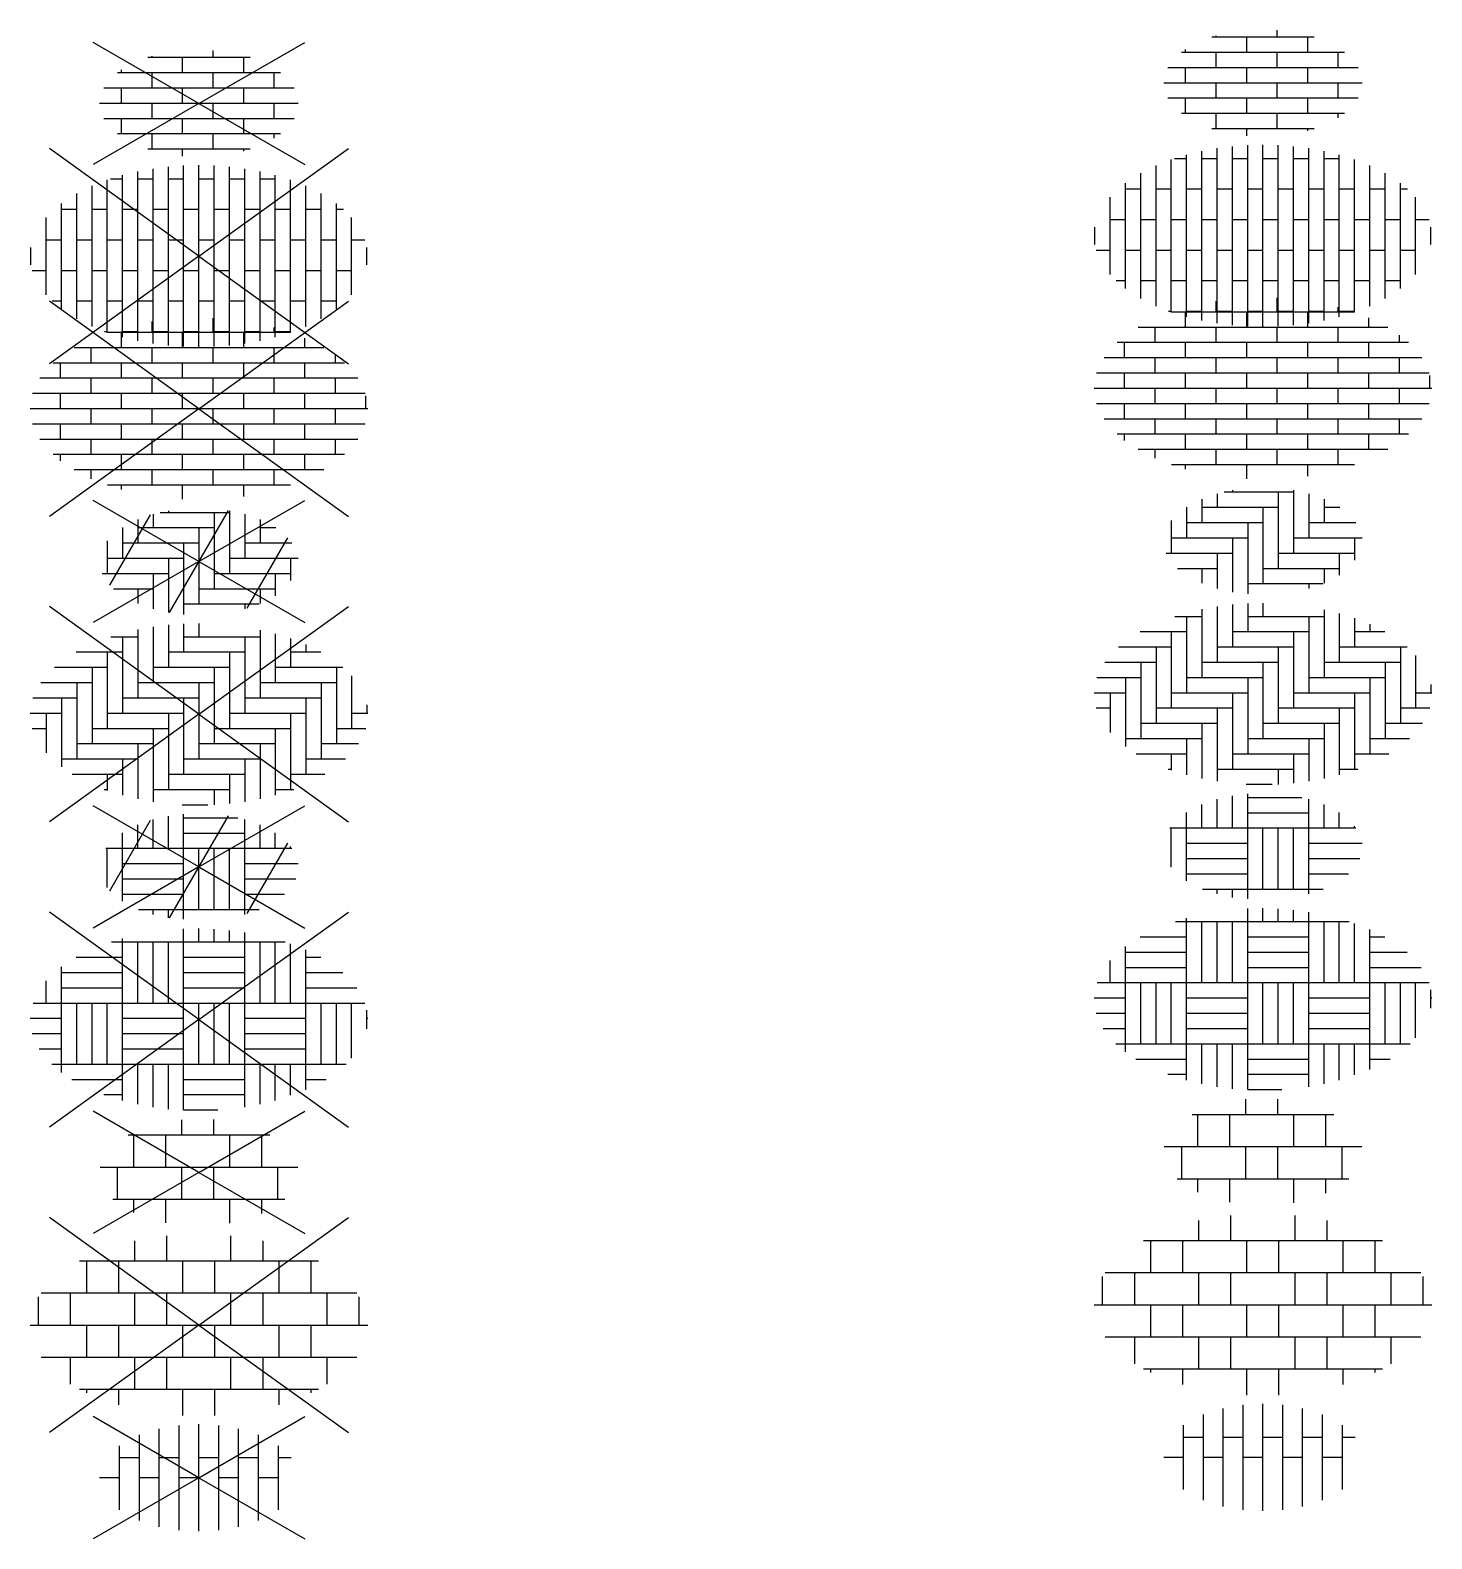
# Model space of a CAD drawing. Header units: metres. Extents: x -1099 to -1052, y 1073 to 2172.
# Drawn here: x -1098.58 to -1052.69, y 1341.57 to 1390.97 of the extents above; entities that cross this region are included whole.
import ezdxf
from ezdxf.enums import TextEntityAlignment as Align

# ---------------------------------------------------------------- set-up
doc = ezdxf.new("R2010")
doc.units = ezdxf.units.M
doc.styles.add('NLCS-ISO', font='NLCS-ISO.ttf')

# ---------------------------------------------------------------- blocks, each defined once
blk = doc.blocks.new('SVH-BSS_LINGEFORMAAT_KLEZOOR_KL_01-SO')
for p, q in [((-1.3, -1.604), (-1.3, 1.604)), ((-0.65, -1.715), (-0.65, 1.715)), ((0, -1.75), (0, 1.75)), ((0.65, -1.715), (0.65, 1.715)), ((1.3, -1.604), (1.3, 1.604)), ((-2.6, -1.05), (-2.6, 1.05)), ((-1.95, -1.4), (-1.95, 1.4)), ((1.95, -1.4), (1.95, 1.4)), ((2.6, -1.05), (2.6, 1.05)), ((-1.95, 0.65), (-2.6, 0.65)), ((-0.65, 0.65), (-1.3, 0.65)), ((0.65, 0.65), (0, 0.65)), ((1.95, 0.65), (1.3, 0.65)), ((3.017, 0.65), (2.6, 0.65)), ((-1.3, 0), (-1.95, 0)), ((0, 0), (-0.65, 0)), ((-2.6, 0), (-3.25, 0)), ((1.3, 0), (0.65, 0)), ((2.6, 0), (1.95, 0))]:
    blk.add_line(p, q)
at = {"style": 'NLCS-ISO'}
blk.add_attdef('FORMAAT', text='', height=1.8, dxfattribs=at).set_placement((-4.25, 0), align=Align.MIDDLE_RIGHT)
blk.add_attdef('KLEUR', text='', height=1.8, dxfattribs=at).set_placement((4.25, 0), align=Align.MIDDLE_LEFT)
at = {"style": 'NLCS-ISO', "flags": 1}
blk.add_attdef('FUNCTIE', text='', height=1.8, dxfattribs=at).set_placement((0, -2.75), align=Align.TOP_CENTER)
blk = doc.blocks.new('SVH-BSS_OPENGESTRAAT-SO')
for p, q in [((-2.1, 2.1), (-2.1, 2.752)), ((-1.05, 2.1), (-1.05, 2.921)), ((1.05, 2.1), (1.05, 2.921)), ((2.1, 2.1), (2.1, 2.752)), ((-3.914, 2.1), (-3.15, 2.1)), ((-3.675, 1.05), (-3.675, 2.1)), ((-3.15, 2.1), (0, 2.1)), ((-2.625, 1.05), (-2.625, 2.1)), ((-0.525, 1.05), (-0.525, 2.1)), ((0, 2.1), (3.15, 2.1)), ((0.525, 1.05), (0.525, 2.1)), ((2.625, 1.05), (2.625, 2.1)), ((3.15, 2.1), (3.914, 2.1)), ((3.675, 1.05), (3.675, 2.1)), ((-5.169, 1.05), (-3.15, 1.05)), ((-4.2, 0), (-4.2, 1.05)), ((-3.15, 1.05), (0, 1.05)), ((-2.1, 0), (-2.1, 1.05)), ((-1.05, 0), (-1.05, 1.05)), ((0, 1.05), (3.15, 1.05)), ((1.05, 0), (1.05, 1.05)), ((2.1, 0), (2.1, 1.05)), ((3.15, 1.05), (5.169, 1.05)), ((4.2, 0), (4.2, 1.05)), ((-5.25, 0), (-5.25, 0.927)), ((5.25, 0), (5.25, 0.927)), ((-5.525, 0), (-3.15, 0)), ((-3.675, -1.05), (-3.675, 0)), ((-3.15, 0), (0, 0)), ((-2.625, -1.05), (-2.625, 0)), ((-0.525, -1.05), (-0.525, 0)), ((0, 0), (3.15, 0)), ((0.525, -1.05), (0.525, 0)), ((2.625, -1.05), (2.625, 0)), ((3.15, 0), (5.525, 0)), ((3.675, -1.05), (3.675, 0)), ((-5.169, -1.05), (-3.15, -1.05)), ((-4.2, -1.933), (-4.2, -1.05)), ((-3.15, -1.05), (0, -1.05)), ((-2.1, -2.1), (-2.1, -1.05)), ((-1.05, -2.1), (-1.05, -1.05)), ((0, -1.05), (3.15, -1.05)), ((1.05, -2.1), (1.05, -1.05)), ((2.1, -2.1), (2.1, -1.05)), ((3.15, -1.05), (5.169, -1.05)), ((4.2, -1.933), (4.2, -1.05)), ((-3.914, -2.1), (-3.15, -2.1)), ((-3.675, -2.221), (-3.675, -2.1)), ((-3.15, -2.1), (0, -2.1)), ((-2.625, -2.618), (-2.625, -2.1)), ((-0.525, -2.962), (-0.525, -2.1)), ((0, -2.1), (3.15, -2.1)), ((0.525, -2.962), (0.525, -2.1)), ((2.625, -2.618), (2.625, -2.1)), ((3.15, -2.1), (3.914, -2.1)), ((3.675, -2.221), (3.675, -2.1))]:
    blk.add_line(p, q)
at = {"style": 'NLCS-ISO'}
blk.add_attdef('FORMAAT', text='', height=1.8, dxfattribs=at).set_placement((-6.525, 0), align=Align.MIDDLE_RIGHT)
blk.add_attdef('KLEUR', text='', height=1.8, dxfattribs=at).set_placement((6.525, 0), align=Align.MIDDLE_LEFT)
at = {"style": 'NLCS-ISO', "flags": 1}
blk.add_attdef('FUNCTIE', text='', height=1.8, dxfattribs=at).set_placement((0, -3.975), align=Align.TOP_CENTER)
blk = doc.blocks.new('SVH-BSS_OPENGESTRAAT_KL-SO')
for p, q in [((-0.561, 1.224), (-0.561, 1.724)), ((0.489, 1.224), (0.489, 1.73)), ((-2.322, 1.224), (-0.036, 1.224)), ((-2.136, 0.174), (-2.136, 1.224)), ((-1.086, 0.174), (-1.086, 1.224)), ((-0.036, 1.224), (2.322, 1.224)), ((1.014, 0.174), (1.014, 1.224)), ((2.064, 0.174), (2.064, 1.224)), ((-3.234, 0.174), (-3.186, 0.174)), ((-3.186, 0.174), (-0.036, 0.174)), ((-2.661, -0.876), (-2.661, 0.174)), ((-0.561, -0.876), (-0.561, 0.174)), ((-0.036, 0.174), (3.114, 0.174)), ((0.489, -0.876), (0.489, 0.174)), ((2.589, -0.876), (2.589, 0.174)), ((3.114, 0.174), (3.234, 0.174)), ((-2.814, -0.876), (-0.036, -0.876)), ((-2.136, -1.319), (-2.136, -0.876)), ((-1.086, -1.649), (-1.086, -0.876)), ((-0.036, -0.876), (2.814, -0.876)), ((1.014, -1.663), (1.014, -0.876)), ((2.064, -1.352), (2.064, -0.876))]:
    blk.add_line(p, q)
at = {"style": 'NLCS-ISO'}
blk.add_attdef('FORMAAT', text='', height=1.8, dxfattribs=at).set_placement((-4.25, 0), align=Align.MIDDLE_RIGHT)
blk.add_attdef('KLEUR', text='', height=1.8, dxfattribs=at).set_placement((4.25, 0), align=Align.MIDDLE_LEFT)
at = {"style": 'NLCS-ISO', "flags": 1}
blk.add_attdef('FUNCTIE', text='', height=1.8, dxfattribs=at).set_placement((0, -2.75), align=Align.TOP_CENTER)
blk = doc.blocks.new('SVH-BSS_WAALFORMAAT_BLOK-SO')
for p, q in [((-0.5, -2.958), (-0.5, 2.975)), ((0, 2.544), (0, 2.98)), ((-2.865, 2.544), (2.826, 2.544)), ((-2.5, -2.653), (-2.5, 2.653)), ((-2, 0.544), (-2, 2.544)), ((-1.5, 0.544), (-1.5, 2.544)), ((-1, 0.544), (-1, 2.544)), ((0.5, 2.544), (0.5, 2.963)), ((1, 2.544), (1, 2.921)), ((1.5, -2.863), (1.5, 2.855)), ((2, 0.544), (2, 2.544)), ((2.5, 0.544), (2.5, 2.544)), ((3, 0.544), (3, 2.485)), ((-4.015, 2.044), (-2.5, 2.044)), ((-0.5, 2.044), (1.5, 2.044)), ((3.5, -2.302), (3.5, 2.289)), ((3.5, 2.044), (3.995, 2.044)), ((-4.5, -1.726), (-4.5, 1.726)), ((-4.5, 1.544), (-2.5, 1.544)), ((-0.5, 1.544), (1.5, 1.544)), ((3.5, 1.544), (4.717, 1.544)), ((-5, 0.544), (-5, 1.266)), ((-4.5, 1.044), (-2.5, 1.044)), ((-0.5, 1.044), (1.5, 1.044)), ((3.5, 1.044), (5.175, 1.044)), ((-5.432, 0.544), (5.437, 0.544)), ((-4, -1.456), (-4, 0.544)), ((-3.5, -1.456), (-3.5, 0.544)), ((-3, -1.456), (-3, 0.544)), ((0, -1.456), (0, 0.544)), ((0.5, -1.456), (0.5, 0.544)), ((1, -1.456), (1, 0.544)), ((4, -1.456), (4, 0.544)), ((4.5, -1.456), (4.5, 0.544)), ((5, -1.266), (5, 0.544)), ((-5.524, 0.044), (-4.5, 0.044)), ((-2.5, 0.044), (-0.5, 0.044)), ((1.5, 0.044), (3.5, 0.044)), ((5.5, -0.296), (5.5, 0.313)), ((5.5, 0.044), (5.529, 0.044)), ((-5.46, -0.456), (-4.5, -0.456)), ((-2.5, -0.456), (-0.5, -0.456)), ((1.5, -0.456), (3.5, -0.456)), ((-5.232, -0.956), (-4.5, -0.956)), ((-2.5, -0.956), (-0.5, -0.956)), ((1.5, -0.956), (3.5, -0.956)), ((-4.818, -1.456), (4.818, -1.456)), ((-2, -2.773), (-2, -1.456)), ((-1.5, -2.863), (-1.5, -1.456)), ((-1, -2.929), (-1, -1.456)), ((2, -2.773), (2, -1.456)), ((2.5, -2.653), (2.5, -1.456)), ((3, -2.469), (3, -1.456)), ((-4.163, -1.956), (-2.5, -1.956)), ((-0.5, -1.956), (1.5, -1.956)), ((3.5, -1.956), (4.163, -1.956)), ((-3.118, -2.456), (-2.5, -2.456)), ((-0.5, -2.456), (1.5, -2.456)), ((-0.5, -2.956), (0.621, -2.956))]:
    blk.add_line(p, q)
at = {"style": 'NLCS-ISO'}
blk.add_attdef('FORMAAT', text='', height=1.8, dxfattribs=at).set_placement((-6.525, 0), align=Align.MIDDLE_RIGHT)
blk.add_attdef('KLEUR', text='', height=1.8, dxfattribs=at).set_placement((6.525, 0), align=Align.MIDDLE_LEFT)
at = {"style": 'NLCS-ISO', "flags": 1}
blk.add_attdef('FUNCTIE', text='', height=1.8, dxfattribs=at).set_placement((0, -3.975), align=Align.TOP_CENTER)
blk = doc.blocks.new('SVH-BSS_WAALFORMAAT_BLOK_KL-SO')
for p, q in [((-1.5, 0.61), (-1.5, 1.552)), ((-1, 0.61), (-1, 1.665)), ((-0.5, -1.715), (-0.5, 1.729)), ((-0.5, 1.61), (1.274, 1.61)), ((1.5, -1.552), (1.5, 1.552)), ((-2.513, 1.11), (-2.5, 1.11)), ((-2.5, -1.118), (-2.5, 1.118)), ((-2, 0.61), (-2, 1.379)), ((-0.5, 1.11), (1.5, 1.11)), ((2, 0.61), (2, 1.379)), ((2.5, 0.61), (2.5, 1.118)), ((-3.046, 0.61), (3.046, 0.61)), ((-3, -0.673), (-3, 0.61)), ((0, -1.39), (0, 0.61)), ((0.5, -1.39), (0.5, 0.61)), ((1, -1.39), (1, 0.61)), ((3, 0.61), (3, 0.673)), ((-2.5, 0.11), (-0.5, 0.11)), ((1.5, 0.11), (3.244, 0.11)), ((-2.5, -0.39), (-0.5, -0.39)), ((1.5, -0.39), (3.168, -0.39)), ((-2.5, -0.89), (-0.5, -0.89)), ((1.5, -0.89), (2.798, -0.89)), ((-1.974, -1.39), (1.974, -1.39)), ((-1.5, -1.552), (-1.5, -1.39)), ((-1, -1.665), (-1, -1.39))]:
    blk.add_line(p, q)
at = {"style": 'NLCS-ISO'}
blk.add_attdef('FORMAAT', text='', height=1.8, dxfattribs=at).set_placement((-4.25, 0), align=Align.MIDDLE_RIGHT)
blk.add_attdef('KLEUR', text='', height=1.8, dxfattribs=at).set_placement((4.25, 0), align=Align.MIDDLE_LEFT)
at = {"style": 'NLCS-ISO', "flags": 1}
blk.add_attdef('FUNCTIE', text='', height=1.8, dxfattribs=at).set_placement((0, -2.75), align=Align.TOP_CENTER)
blk = doc.blocks.new('SVH-BSS_WAALFORMAAT_ELLEBOOG-SO')
for p, q in [((0, 2.975), (0, 2.538)), ((-2.881, 2.538), (-2, 2.538)), ((-2.5, 2.538), (-2.5, 0.038)), ((-2, 2.773), (-2, 0.538)), ((-1.5, 2.863), (-1.5, 1.038)), ((-1, 2.926), (-1, 1.538)), ((-0.5, 2.963), (-0.5, 2.038)), ((-0.5, 2.538), (2, 2.538)), ((1.5, 2.538), (1.5, 0.038)), ((2, 2.757), (2, 0.538)), ((2.5, 2.636), (2.5, 1.038)), ((3, 2.48), (3, 1.538)), ((-4.024, 2.038), (-2.5, 2.038)), ((-3, 2.038), (-3, -0.462)), ((-1, 2.038), (1.5, 2.038)), ((1, 2.038), (1, -0.462)), ((3, 2.038), (3.995, 2.038)), ((3.5, 2.284), (3.5, 2.038)), ((-4.729, 1.538), (-3, 1.538)), ((-3.5, 1.538), (-3.5, -0.962)), ((-1.5, 1.538), (1, 1.538)), ((0.5, 1.538), (0.5, -0.962)), ((2.5, 1.538), (4.717, 1.538)), ((4.5, 1.538), (4.5, -0.962)), ((-5.177, 1.038), (-3.5, 1.038)), ((-4, 1.038), (-4, -1.462)), ((-2, 1.038), (0.5, 1.038)), ((0, 1.038), (0, -1.462)), ((2, 1.038), (4.5, 1.038)), ((4, 1.038), (4, -1.462)), ((5, 1.259), (5, -0.462)), ((-5.434, 0.538), (-4, 0.538)), ((-4.5, 0.538), (-4.5, -1.726)), ((-2.5, 0.538), (0, 0.538)), ((-0.5, 0.538), (-0.5, -1.962)), ((1.5, 0.538), (4, 0.538)), ((3.5, 0.538), (3.5, -1.962)), ((-5.525, 0.038), (-4.5, 0.038)), ((-5, 0.038), (-5, -1.266)), ((-3, 0.038), (-0.5, 0.038)), ((-1, 0.038), (-1, -2.462)), ((1, 0.038), (3.5, 0.038)), ((3, 0.038), (3, -2.462)), ((5, 0.038), (5.529, 0.038)), ((5.5, 0.307), (5.5, 0.038)), ((-5.458, -0.462), (-5, -0.462)), ((-3.5, -0.462), (-1, -0.462)), ((-1.5, -0.462), (-1.5, -2.863)), ((0.5, -0.462), (3, -0.462)), ((2.5, -0.462), (2.5, -2.653)), ((4.5, -0.462), (5.46, -0.462)), ((-4, -0.962), (-1.5, -0.962)), ((-2, -0.962), (-2, -2.773)), ((0, -0.962), (2.5, -0.962)), ((2, -0.962), (2, -2.773)), ((4, -0.962), (5.224, -0.962)), ((-4.5, -1.462), (-2, -1.462)), ((-2.5, -1.462), (-2.5, -2.653)), ((-0.5, -1.462), (2, -1.462)), ((1.5, -1.462), (1.5, -2.863)), ((3.5, -1.462), (4.796, -1.462)), ((-4.154, -1.962), (-2.5, -1.962)), ((-3, -1.962), (-3, -2.498)), ((-1, -1.962), (1.5, -1.962)), ((1, -1.962), (1, -2.926)), ((3, -1.962), (4.118, -1.962)), ((-3.103, -2.462), (-3, -2.462)), ((-1.5, -2.462), (1, -2.462)), ((0.5, -2.462), (0.5, -2.963)), ((2.5, -2.462), (3.103, -2.462)), ((-0.554, -2.962), (0.297, -2.962)), ((0, -2.962), (0, -2.969))]:
    blk.add_line(p, q)
at = {"style": 'NLCS-ISO'}
blk.add_attdef('FORMAAT', text='', height=1.8, dxfattribs=at).set_placement((-6.525, 0), align=Align.MIDDLE_RIGHT)
blk.add_attdef('KLEUR', text='', height=1.8, dxfattribs=at).set_placement((6.525, 0), align=Align.MIDDLE_LEFT)
at = {"style": 'NLCS-ISO', "flags": 1}
blk.add_attdef('FUNCTIE', text='', height=1.8, dxfattribs=at).set_placement((0, -3.975), align=Align.TOP_CENTER)
blk = doc.blocks.new('SVH-BSS_WAALFORMAAT_ELLEBOOG_KL-SO')
for p, q in [((-1.5, 1.552), (-1.5, 1.11)), ((-1.274, 1.61), (1, 1.61)), ((-1, 1.665), (-1, 1.61)), ((0.5, 1.61), (0.5, -0.89)), ((1, 1.665), (1, -0.39)), ((1.5, 1.552), (1.5, 0.11)), ((-2.5, 1.118), (-2.5, 0.11)), ((-2, 1.379), (-2, 0.61)), ((-2, 1.11), (0.5, 1.11)), ((0, 1.11), (0, -1.39)), ((2, 1.379), (2, 0.61)), ((2, 1.11), (2.513, 1.11)), ((2.5, 1.118), (2.5, 1.11)), ((-3, 0.673), (-3, -0.39)), ((-2.5, 0.61), (0, 0.61)), ((-0.5, 0.61), (-0.5, -1.729)), ((1.5, 0.61), (3.046, 0.61)), ((-3, 0.11), (-0.5, 0.11)), ((-1, 0.11), (-1, -1.665)), ((1, 0.11), (3.244, 0.11)), ((3, 0.11), (3, -0.625)), ((-3.168, -0.39), (-1, -0.39)), ((-1.5, -0.39), (-1.5, -1.552)), ((0.5, -0.39), (3, -0.39)), ((2.5, -0.39), (2.5, -1.118)), ((-2.798, -0.89), (-1.5, -0.89)), ((-2, -0.89), (-2, -1.379)), ((0, -0.89), (2.5, -0.89)), ((2, -0.89), (2, -1.379)), ((-0.5, -1.39), (1.974, -1.39)), ((1.5, -1.39), (1.5, -1.552))]:
    blk.add_line(p, q)
at = {"style": 'NLCS-ISO'}
blk.add_attdef('FORMAAT', text='', height=1.8, dxfattribs=at).set_placement((-4.25, 0), align=Align.MIDDLE_RIGHT)
blk.add_attdef('KLEUR', text='', height=1.8, dxfattribs=at).set_placement((4.25, 0), align=Align.MIDDLE_LEFT)
at = {"style": 'NLCS-ISO', "flags": 1}
blk.add_attdef('FUNCTIE', text='', height=1.8, dxfattribs=at).set_placement((-0.03, -2.75), align=Align.TOP_CENTER)
blk = doc.blocks.new('SVH-BSS_WAALFORMAAT_HALFST-SO')
for p, q in [((0.467, 2.5), (0.467, 2.964)), ((2.995, 2.5), (-2.995, 2.5)), ((-2.533, 2), (-2.533, 2.5)), ((-1.533, 2.5), (-1.533, 2.858)), ((-0.533, 2), (-0.533, 2.5)), ((1.467, 2), (1.467, 2.5)), ((2.467, 2.5), (2.467, 2.662)), ((4.09, 2), (-4.09, 2)), ((-3.533, 1.5), (-3.533, 2)), ((-1.533, 1.5), (-1.533, 2)), ((0.467, 1.5), (0.467, 2)), ((2.467, 1.5), (2.467, 2)), ((3.467, 2), (3.467, 2.316)), ((4.771, 1.5), (-4.771, 1.5)), ((-4.533, 1), (-4.533, 1.5)), ((-2.533, 1), (-2.533, 1.5)), ((-0.533, 1), (-0.533, 1.5)), ((1.467, 1), (1.467, 1.5)), ((3.467, 1), (3.467, 1.5)), ((4.467, 1.5), (4.467, 1.75)), ((5.204, 1), (-5.204, 1)), ((-3.533, 0.5), (-3.533, 1)), ((-1.533, 0.5), (-1.533, 1)), ((0.467, 0.5), (0.467, 1)), ((2.467, 0.5), (2.467, 1)), ((4.467, 0.5), (4.467, 1)), ((5.446, 0.5), (-5.446, 0.5)), ((-4.533, 0), (-4.533, 0.5)), ((-2.533, 0), (-2.533, 0.5)), ((-0.533, 0), (-0.533, 0.5)), ((1.467, 0), (1.467, 0.5)), ((3.467, 0), (3.467, 0.5)), ((5.467, 0), (5.467, 0.429)), ((5.525, 0), (-5.525, 0)), ((-3.533, -0.5), (-3.533, 0)), ((-1.533, -0.5), (-1.533, 0)), ((0.467, -0.5), (0.467, 0)), ((2.467, -0.5), (2.467, 0)), ((4.467, -0.5), (4.467, 0)), ((5.446, -0.5), (-5.446, -0.5)), ((-4.533, -1), (-4.533, -0.5)), ((-2.533, -1), (-2.533, -0.5)), ((-0.533, -1), (-0.533, -0.5)), ((1.467, -1), (1.467, -0.5)), ((3.467, -1), (3.467, -0.5)), ((5.204, -1), (-5.204, -1)), ((-3.533, -1.5), (-3.533, -1)), ((-1.533, -1.5), (-1.533, -1)), ((0.467, -1.5), (0.467, -1)), ((2.467, -1.5), (2.467, -1)), ((4.467, -1.5), (4.467, -1)), ((4.771, -1.5), (-4.771, -1.5)), ((-4.533, -1.701), (-4.533, -1.5)), ((-2.533, -2), (-2.533, -1.5)), ((-0.533, -2), (-0.533, -1.5)), ((1.467, -2), (1.467, -1.5)), ((3.467, -2), (3.467, -1.5)), ((4.09, -2), (-4.09, -2)), ((-3.533, -2.287), (-3.533, -2)), ((-1.533, -2.5), (-1.533, -2)), ((0.467, -2.5), (0.467, -2)), ((2.467, -2.5), (2.467, -2)), ((2.995, -2.5), (-2.995, -2.5)), ((-2.533, -2.644), (-2.533, -2.5)), ((-0.533, -2.961), (-0.533, -2.5)), ((1.467, -2.868), (1.467, -2.5))]:
    blk.add_line(p, q)
at = {"style": 'NLCS-ISO'}
blk.add_attdef('FORMAAT', text='', height=1.8, dxfattribs=at).set_placement((-6.525, 0), align=Align.MIDDLE_RIGHT)
blk.add_attdef('KLEUR', text='', height=1.8, dxfattribs=at).set_placement((6.525, 0), align=Align.MIDDLE_LEFT)
at = {"style": 'NLCS-ISO', "flags": 1}
blk.add_attdef('FUNCTIE', text='', height=1.8, dxfattribs=at).set_placement((0, -3.975), align=Align.TOP_CENTER)
blk = doc.blocks.new('SVH-BSS_WAALFORMAAT_HALFST_01-SO')
for p, q in [((0, -2.975), (0, 2.975)), ((-3, -2.498), (-3, 2.498)), ((-2.899, 2.533), (-2.5, 2.533)), ((-2.5, -2.653), (-2.5, 2.653)), ((-2, -2.773), (-2, 2.773)), ((-2, 2.533), (-1.5, 2.533)), ((-1.5, -2.863), (-1.5, 2.863)), ((-1, -2.926), (-1, 2.926)), ((-1, 2.533), (-0.5, 2.533)), ((-0.5, -2.963), (-0.5, 2.964)), ((0, 2.533), (0.5, 2.533)), ((0.5, -2.963), (0.5, 2.963)), ((1, -2.926), (1, 2.926)), ((1, 2.533), (1.5, 2.533)), ((1.5, -2.863), (1.5, 2.863)), ((2, -2.773), (2, 2.773)), ((2, 2.533), (2.5, 2.533)), ((2.5, -2.653), (2.5, 2.653)), ((3, -2.498), (3, 2.498)), ((-4, -2.052), (-4, 2.052)), ((-3.5, -2.302), (-3.5, 2.302)), ((3.5, -2.302), (3.5, 2.302)), ((4, -2.052), (4, 2.052)), ((-4.5, -1.726), (-4.5, 1.726)), ((-4.5, 1.533), (-4, 1.533)), ((-3.5, 1.533), (-3, 1.533)), ((-2.5, 1.533), (-2, 1.533)), ((-1.5, 1.533), (-1, 1.533)), ((-0.5, 1.533), (0, 1.533)), ((0.5, 1.533), (1, 1.533)), ((1.5, 1.533), (2, 1.533)), ((2.5, 1.533), (3, 1.533)), ((3.5, 1.533), (4, 1.533)), ((4.5, -1.726), (4.5, 1.726)), ((4.5, 1.533), (4.735, 1.533)), ((-5, -1.266), (-5, 1.266)), ((5, -1.266), (5, 1.266)), ((-5, 0.533), (-4.5, 0.533)), ((-4, 0.533), (-3.5, 0.533)), ((-3, 0.533), (-2.5, 0.533)), ((-2, 0.533), (-1.5, 0.533)), ((-1, 0.533), (-0.5, 0.533)), ((0, 0.533), (0.5, 0.533)), ((1, 0.533), (1.5, 0.533)), ((2, 0.533), (2.5, 0.533)), ((3, 0.533), (3.5, 0.533)), ((4, 0.533), (4.5, 0.533)), ((5, 0.533), (5.437, 0.533)), ((-5.5, -0.283), (-5.5, 0.283)), ((5.5, -0.283), (5.5, 0.283)), ((-5.456, -0.467), (-5, -0.467)), ((-4.5, -0.467), (-4, -0.467)), ((-3.5, -0.467), (-3, -0.467)), ((-2.5, -0.467), (-2, -0.467)), ((-1.5, -0.467), (-1, -0.467)), ((-0.5, -0.467), (0, -0.467)), ((0.5, -0.467), (1, -0.467)), ((1.5, -0.467), (2, -0.467)), ((2.5, -0.467), (3, -0.467)), ((3.5, -0.467), (4, -0.467)), ((4.5, -0.467), (5, -0.467)), ((-4.806, -1.467), (-4.5, -1.467)), ((-4, -1.467), (-3.5, -1.467)), ((-3, -1.467), (-2.5, -1.467)), ((-2, -1.467), (-1.5, -1.467)), ((-1, -1.467), (-0.5, -1.467)), ((0, -1.467), (0.5, -1.467)), ((1, -1.467), (1.5, -1.467)), ((2, -1.467), (2.5, -1.467)), ((3, -1.467), (3.5, -1.467)), ((4, -1.467), (4.5, -1.467)), ((-3.087, -2.467), (-3, -2.467)), ((-2.5, -2.467), (-2, -2.467)), ((-1.5, -2.467), (-1, -2.467)), ((-0.5, -2.467), (0, -2.467)), ((0.5, -2.467), (1, -2.467)), ((1.5, -2.467), (2, -2.467)), ((2.5, -2.467), (3, -2.467))]:
    blk.add_line(p, q)
at = {"style": 'NLCS-ISO'}
blk.add_attdef('FORMAAT', text='', height=1.8, dxfattribs=at).set_placement((-6.525, 0), align=Align.MIDDLE_RIGHT)
blk.add_attdef('KLEUR', text='', height=1.8, dxfattribs=at).set_placement((6.525, 0), align=Align.MIDDLE_LEFT)
at = {"style": 'NLCS-ISO', "flags": 1}
blk.add_attdef('FUNCTIE', text='', height=1.8, dxfattribs=at).set_placement((0, -3.975), align=Align.TOP_CENTER)
blk = doc.blocks.new('SVH-BSS_WAALFORMAAT_HALFST_KL-SO')
for p, q in [((1.674, 1.5), (-1.674, 1.5)), ((-1.533, 1.5), (-1.533, 1.543)), ((-0.533, 1), (-0.533, 1.5)), ((0.467, 1.5), (0.467, 1.732)), ((1.467, 1), (1.467, 1.5)), ((2.667, 1), (-2.667, 1)), ((-2.533, 1), (-2.533, 1.097)), ((-1.533, 0.5), (-1.533, 1)), ((0.467, 0.5), (0.467, 1)), ((2.467, 0.5), (2.467, 1)), ((3.115, 0.5), (-3.115, 0.5)), ((-2.533, 0), (-2.533, 0.5)), ((-0.533, 0), (-0.533, 0.5)), ((1.467, 0), (1.467, 0.5)), ((3.25, 0), (-3.25, 0)), ((-1.533, -0.5), (-1.533, 0)), ((0.467, -0.5), (0.467, 0)), ((2.467, -0.5), (2.467, 0)), ((3.115, -0.5), (-3.115, -0.5)), ((-2.533, -1), (-2.533, -0.5)), ((-0.533, -1), (-0.533, -0.5)), ((1.467, -1), (1.467, -0.5)), ((2.667, -1), (-2.667, -1)), ((-1.533, -1.5), (-1.533, -1)), ((0.467, -1.5), (0.467, -1)), ((2.467, -1.139), (2.467, -1)), ((1.674, -1.5), (-1.674, -1.5)), ((-0.533, -1.726), (-0.533, -1.5)), ((1.467, -1.561), (1.467, -1.5))]:
    blk.add_line(p, q)
at = {"style": 'NLCS-ISO'}
blk.add_attdef('FORMAAT', text='', height=1.8, dxfattribs=at).set_placement((-4.25, 0), align=Align.MIDDLE_RIGHT)
blk.add_attdef('KLEUR', text='', height=1.8, dxfattribs=at).set_placement((4.25, 0), align=Align.MIDDLE_LEFT)
at = {"style": 'NLCS-ISO', "flags": 1}
blk.add_attdef('FUNCTIE', text='', height=1.8, dxfattribs=at).set_placement((-0.054, -2.749), align=Align.TOP_CENTER)
blk = doc.blocks.new('V-SVH-BSS_LINGEFORMAAT_KLEZOOR_KL_01-SO')
for p, q in [((0, 0), (-3.464, 2)), ((0, 0), (3.464, 2)), ((-1.3, -1.604), (-1.3, 1.604)), ((-0.65, -1.715), (-0.65, 1.715)), ((0, -1.75), (0, 1.75)), ((0.65, -1.715), (0.65, 1.715)), ((1.3, -1.604), (1.3, 1.604)), ((-2.6, -1.05), (-2.6, 1.05)), ((-1.95, -1.4), (-1.95, 1.4)), ((1.95, -1.4), (1.95, 1.4)), ((2.6, -1.05), (2.6, 1.05)), ((-1.95, 0.65), (-2.6, 0.65)), ((-0.65, 0.65), (-1.3, 0.65)), ((0.65, 0.65), (0, 0.65)), ((1.95, 0.65), (1.3, 0.65)), ((3.017, 0.65), (2.6, 0.65)), ((0, 0), (-3.464, -2)), ((-1.3, 0), (-1.95, 0)), ((0, 0), (-0.65, 0)), ((0, 0), (3.464, -2)), ((-2.6, 0), (-3.25, 0)), ((1.3, 0), (0.65, 0)), ((2.6, 0), (1.95, 0))]:
    blk.add_line(p, q)
at = {"style": 'NLCS-ISO'}
blk.add_attdef('FORMAAT', text='', height=1.8, dxfattribs=at).set_placement((-4.25, 0), align=Align.MIDDLE_RIGHT)
blk.add_attdef('KLEUR', text='', height=1.8, dxfattribs=at).set_placement((4.25, 0), align=Align.MIDDLE_LEFT)
at = {"style": 'NLCS-ISO', "flags": 1}
blk.add_attdef('FUNCTIE', text='', height=1.8, dxfattribs=at).set_placement((0, -2.75), align=Align.TOP_CENTER)
blk = doc.blocks.new('V-SVH-BSS_OPENGESTRAAT-SO')
for p, q in [((0, 0), (-4.895, 3.524)), ((0, 0), (4.895, 3.524)), ((-2.1, 2.1), (-2.1, 2.752)), ((-1.05, 2.1), (-1.05, 2.921)), ((1.05, 2.1), (1.05, 2.921)), ((2.1, 2.1), (2.1, 2.752)), ((-3.914, 2.1), (-3.15, 2.1)), ((-3.675, 1.05), (-3.675, 2.1)), ((-3.15, 2.1), (0, 2.1)), ((-2.625, 1.05), (-2.625, 2.1)), ((-0.525, 1.05), (-0.525, 2.1)), ((0, 2.1), (3.15, 2.1)), ((0.525, 1.05), (0.525, 2.1)), ((2.625, 1.05), (2.625, 2.1)), ((3.15, 2.1), (3.914, 2.1)), ((3.675, 1.05), (3.675, 2.1)), ((-5.169, 1.05), (-3.15, 1.05)), ((-4.2, 0), (-4.2, 1.05)), ((-3.15, 1.05), (0, 1.05)), ((-2.1, 0), (-2.1, 1.05)), ((-1.05, 0), (-1.05, 1.05)), ((0, 1.05), (3.15, 1.05)), ((1.05, 0), (1.05, 1.05)), ((2.1, 0), (2.1, 1.05)), ((3.15, 1.05), (5.169, 1.05)), ((4.2, 0), (4.2, 1.05)), ((-5.25, 0), (-5.25, 0.927)), ((5.25, 0), (5.25, 0.927)), ((-5.525, 0), (-3.15, 0)), ((0, 0), (-4.895, -3.524)), ((-3.675, -1.05), (-3.675, 0)), ((-3.15, 0), (0, 0)), ((-2.625, -1.05), (-2.625, 0)), ((-0.525, -1.05), (-0.525, 0)), ((0, 0), (3.15, 0)), ((0, 0), (4.895, -3.524)), ((0.525, -1.05), (0.525, 0)), ((2.625, -1.05), (2.625, 0)), ((3.15, 0), (5.525, 0)), ((3.675, -1.05), (3.675, 0)), ((-5.169, -1.05), (-3.15, -1.05)), ((-4.2, -1.933), (-4.2, -1.05)), ((-3.15, -1.05), (0, -1.05)), ((-2.1, -2.1), (-2.1, -1.05)), ((-1.05, -2.1), (-1.05, -1.05)), ((0, -1.05), (3.15, -1.05)), ((1.05, -2.1), (1.05, -1.05)), ((2.1, -2.1), (2.1, -1.05)), ((3.15, -1.05), (5.169, -1.05)), ((4.2, -1.933), (4.2, -1.05)), ((-3.914, -2.1), (-3.15, -2.1)), ((-3.675, -2.221), (-3.675, -2.1)), ((-3.15, -2.1), (0, -2.1)), ((-2.625, -2.618), (-2.625, -2.1)), ((-0.525, -2.962), (-0.525, -2.1)), ((0, -2.1), (3.15, -2.1)), ((0.525, -2.962), (0.525, -2.1)), ((2.625, -2.618), (2.625, -2.1)), ((3.15, -2.1), (3.914, -2.1)), ((3.675, -2.221), (3.675, -2.1))]:
    blk.add_line(p, q)
at = {"style": 'NLCS-ISO'}
blk.add_attdef('FORMAAT', text='', height=1.8, dxfattribs=at).set_placement((-6.525, 0), align=Align.MIDDLE_RIGHT)
blk.add_attdef('KLEUR', text='', height=1.8, dxfattribs=at).set_placement((6.525, 0), align=Align.MIDDLE_LEFT)
at = {"style": 'NLCS-ISO', "flags": 1}
blk.add_attdef('FUNCTIE', text='', height=1.8, dxfattribs=at).set_placement((0, -3.975), align=Align.TOP_CENTER)
blk = doc.blocks.new('V-SVH-BSS_OPENGESTRAAT_KL-SO')
for p, q in [((0, 0), (-3.464, 2)), ((0, 0), (3.464, 2)), ((-0.561, 1.224), (-0.561, 1.724)), ((0.489, 1.224), (0.489, 1.73)), ((-2.322, 1.224), (-0.036, 1.224)), ((-2.136, 0.174), (-2.136, 1.224)), ((-1.086, 0.174), (-1.086, 1.224)), ((-0.036, 1.224), (2.322, 1.224)), ((1.014, 0.174), (1.014, 1.224)), ((2.064, 0.174), (2.064, 1.224)), ((0, 0), (-3.464, -2)), ((-3.234, 0.174), (-3.186, 0.174)), ((-3.186, 0.174), (-0.036, 0.174)), ((-2.661, -0.876), (-2.661, 0.174)), ((-0.561, -0.876), (-0.561, 0.174)), ((-0.036, 0.174), (3.114, 0.174)), ((0, 0), (3.464, -2)), ((0.489, -0.876), (0.489, 0.174)), ((2.589, -0.876), (2.589, 0.174)), ((3.114, 0.174), (3.234, 0.174)), ((-2.814, -0.876), (-0.036, -0.876)), ((-2.136, -1.319), (-2.136, -0.876)), ((-1.086, -1.649), (-1.086, -0.876)), ((-0.036, -0.876), (2.814, -0.876)), ((1.014, -1.663), (1.014, -0.876)), ((2.064, -1.352), (2.064, -0.876))]:
    blk.add_line(p, q)
at = {"style": 'NLCS-ISO'}
blk.add_attdef('FORMAAT', text='', height=1.8, dxfattribs=at).set_placement((-4.25, 0), align=Align.MIDDLE_RIGHT)
blk.add_attdef('KLEUR', text='', height=1.8, dxfattribs=at).set_placement((4.25, 0), align=Align.MIDDLE_LEFT)
at = {"style": 'NLCS-ISO', "flags": 1}
blk.add_attdef('FUNCTIE', text='', height=1.8, dxfattribs=at).set_placement((0, -2.75), align=Align.TOP_CENTER)
blk = doc.blocks.new('V-SVH-BSS_WAALFORMAAT_BLOK-SO')
for p, q in [((0, 0), (-4.895, 3.524)), ((0, 0), (4.895, 3.524)), ((-0.5, -2.958), (-0.5, 2.975)), ((0, 2.544), (0, 2.98)), ((-2.865, 2.544), (2.826, 2.544)), ((-2.5, -2.653), (-2.5, 2.653)), ((-2, 0.544), (-2, 2.544)), ((-1.5, 0.544), (-1.5, 2.544)), ((-1, 0.544), (-1, 2.544)), ((0.5, 2.544), (0.5, 2.963)), ((1, 2.544), (1, 2.921)), ((1.5, -2.863), (1.5, 2.855)), ((2, 0.544), (2, 2.544)), ((2.5, 0.544), (2.5, 2.544)), ((3, 0.544), (3, 2.485)), ((-4.015, 2.044), (-2.5, 2.044)), ((-0.5, 2.044), (1.5, 2.044)), ((3.5, -2.302), (3.5, 2.289)), ((3.5, 2.044), (3.995, 2.044)), ((-4.5, -1.726), (-4.5, 1.726)), ((-4.5, 1.544), (-2.5, 1.544)), ((-0.5, 1.544), (1.5, 1.544)), ((3.5, 1.544), (4.717, 1.544)), ((-5, 0.544), (-5, 1.266)), ((-4.5, 1.044), (-2.5, 1.044)), ((-0.5, 1.044), (1.5, 1.044)), ((3.5, 1.044), (5.175, 1.044)), ((-5.432, 0.544), (5.437, 0.544)), ((-4, -1.456), (-4, 0.544)), ((-3.5, -1.456), (-3.5, 0.544)), ((-3, -1.456), (-3, 0.544)), ((0, -1.456), (0, 0.544)), ((0.5, -1.456), (0.5, 0.544)), ((1, -1.456), (1, 0.544)), ((4, -1.456), (4, 0.544)), ((4.5, -1.456), (4.5, 0.544)), ((5, -1.266), (5, 0.544)), ((-5.524, 0.044), (-4.5, 0.044)), ((0, 0), (-4.895, -3.524)), ((-2.5, 0.044), (-0.5, 0.044)), ((0, 0), (4.895, -3.524)), ((1.5, 0.044), (3.5, 0.044)), ((5.5, -0.296), (5.5, 0.313)), ((5.5, 0.044), (5.529, 0.044)), ((-5.46, -0.456), (-4.5, -0.456)), ((-2.5, -0.456), (-0.5, -0.456)), ((1.5, -0.456), (3.5, -0.456)), ((-5.232, -0.956), (-4.5, -0.956)), ((-2.5, -0.956), (-0.5, -0.956)), ((1.5, -0.956), (3.5, -0.956)), ((-4.818, -1.456), (4.818, -1.456)), ((-2, -2.773), (-2, -1.456)), ((-1.5, -2.863), (-1.5, -1.456)), ((-1, -2.929), (-1, -1.456)), ((2, -2.773), (2, -1.456)), ((2.5, -2.653), (2.5, -1.456)), ((3, -2.469), (3, -1.456)), ((-4.163, -1.956), (-2.5, -1.956)), ((-0.5, -1.956), (1.5, -1.956)), ((3.5, -1.956), (4.163, -1.956)), ((-3.118, -2.456), (-2.5, -2.456)), ((-0.5, -2.456), (1.5, -2.456)), ((-0.5, -2.956), (0.621, -2.956))]:
    blk.add_line(p, q)
at = {"style": 'NLCS-ISO'}
blk.add_attdef('FORMAAT', text='', height=1.8, dxfattribs=at).set_placement((-6.525, 0), align=Align.MIDDLE_RIGHT)
blk.add_attdef('KLEUR', text='', height=1.8, dxfattribs=at).set_placement((6.525, 0), align=Align.MIDDLE_LEFT)
at = {"style": 'NLCS-ISO', "flags": 1}
blk.add_attdef('FUNCTIE', text='', height=1.8, dxfattribs=at).set_placement((0, -3.975), align=Align.TOP_CENTER)
blk = doc.blocks.new('V-SVH-BSS_WAALFORMAAT_BLOK_KL-SO')
for p, q in [((0, 0), (-3.464, 2)), ((0, 0), (3.464, 2)), ((-2.912, -0.777), (-1.581, 1.529)), ((-1.5, 0.61), (-1.5, 1.552)), ((-1, 0.61), (-1, 1.665)), ((-0.964, -1.67), (0.965, 1.671)), ((-0.5, -1.715), (-0.5, 1.729)), ((-0.5, 1.61), (1.274, 1.61)), ((1.5, -1.552), (1.5, 1.552)), ((-2.513, 1.11), (-2.5, 1.11)), ((-2.5, -1.118), (-2.5, 1.118)), ((-2, 0.61), (-2, 1.379)), ((-0.5, 1.11), (1.5, 1.11)), ((2, 0.61), (2, 1.379)), ((2.5, 0.61), (2.5, 1.118)), ((-3.046, 0.61), (3.046, 0.61)), ((-3, -0.673), (-3, 0.61)), ((0, -1.39), (0, 0.61)), ((0.5, -1.39), (0.5, 0.61)), ((1, -1.39), (1, 0.61)), ((1.581, -1.529), (2.912, 0.777)), ((3, 0.61), (3, 0.673)), ((0, 0), (-3.464, -2)), ((-2.5, 0.11), (-0.5, 0.11)), ((0, 0), (3.464, -2)), ((1.5, 0.11), (3.244, 0.11)), ((-2.5, -0.39), (-0.5, -0.39)), ((1.5, -0.39), (3.168, -0.39)), ((-2.5, -0.89), (-0.5, -0.89)), ((1.5, -0.89), (2.798, -0.89)), ((-1.974, -1.39), (1.974, -1.39)), ((-1.5, -1.552), (-1.5, -1.39)), ((-1, -1.665), (-1, -1.39))]:
    blk.add_line(p, q)
at = {"style": 'NLCS-ISO'}
blk.add_attdef('FORMAAT', text='', height=1.8, dxfattribs=at).set_placement((-4.25, 0), align=Align.MIDDLE_RIGHT)
blk.add_attdef('KLEUR', text='', height=1.8, dxfattribs=at).set_placement((4.25, 0), align=Align.MIDDLE_LEFT)
at = {"style": 'NLCS-ISO', "flags": 1}
blk.add_attdef('FUNCTIE', text='', height=1.8, dxfattribs=at).set_placement((0, -2.75), align=Align.TOP_CENTER)
blk = doc.blocks.new('V-SVH-BSS_WAALFORMAAT_ELLEBOOG-SO')
for p, q in [((0, 0), (-4.895, 3.524)), ((0, 0), (4.895, 3.524)), ((0, 2.975), (0, 2.538)), ((-2.881, 2.538), (-2, 2.538)), ((-2.5, 2.538), (-2.5, 0.038)), ((-2, 2.773), (-2, 0.538)), ((-1.5, 2.863), (-1.5, 1.038)), ((-1, 2.926), (-1, 1.538)), ((-0.5, 2.963), (-0.5, 2.038)), ((-0.5, 2.538), (2, 2.538)), ((1.5, 2.538), (1.5, 0.038)), ((2, 2.757), (2, 0.538)), ((2.5, 2.636), (2.5, 1.038)), ((3, 2.48), (3, 1.538)), ((-4.024, 2.038), (-2.5, 2.038)), ((-3, 2.038), (-3, -0.462)), ((-1, 2.038), (1.5, 2.038)), ((1, 2.038), (1, -0.462)), ((3, 2.038), (3.995, 2.038)), ((3.5, 2.284), (3.5, 2.038)), ((-4.729, 1.538), (-3, 1.538)), ((-3.5, 1.538), (-3.5, -0.962)), ((-1.5, 1.538), (1, 1.538)), ((0.5, 1.538), (0.5, -0.962)), ((2.5, 1.538), (4.717, 1.538)), ((4.5, 1.538), (4.5, -0.962)), ((-5.177, 1.038), (-3.5, 1.038)), ((-4, 1.038), (-4, -1.462)), ((-2, 1.038), (0.5, 1.038)), ((0, 1.038), (0, -1.462)), ((2, 1.038), (4.5, 1.038)), ((4, 1.038), (4, -1.462)), ((5, 1.259), (5, -0.462)), ((-5.434, 0.538), (-4, 0.538)), ((-4.5, 0.538), (-4.5, -1.726)), ((-2.5, 0.538), (0, 0.538)), ((-0.5, 0.538), (-0.5, -1.962)), ((1.5, 0.538), (4, 0.538)), ((3.5, 0.538), (3.5, -1.962)), ((-5.525, 0.038), (-4.5, 0.038)), ((-5, 0.038), (-5, -1.266)), ((0, 0), (-4.895, -3.524)), ((-3, 0.038), (-0.5, 0.038)), ((-1, 0.038), (-1, -2.462)), ((0, 0), (4.895, -3.524)), ((1, 0.038), (3.5, 0.038)), ((3, 0.038), (3, -2.462)), ((5, 0.038), (5.529, 0.038)), ((5.5, 0.307), (5.5, 0.038)), ((-5.458, -0.462), (-5, -0.462)), ((-3.5, -0.462), (-1, -0.462)), ((-1.5, -0.462), (-1.5, -2.863)), ((0.5, -0.462), (3, -0.462)), ((2.5, -0.462), (2.5, -2.653)), ((4.5, -0.462), (5.46, -0.462)), ((-4, -0.962), (-1.5, -0.962)), ((-2, -0.962), (-2, -2.773)), ((0, -0.962), (2.5, -0.962)), ((2, -0.962), (2, -2.773)), ((4, -0.962), (5.224, -0.962)), ((-4.5, -1.462), (-2, -1.462)), ((-2.5, -1.462), (-2.5, -2.653)), ((-0.5, -1.462), (2, -1.462)), ((1.5, -1.462), (1.5, -2.863)), ((3.5, -1.462), (4.796, -1.462)), ((-4.154, -1.962), (-2.5, -1.962)), ((-3, -1.962), (-3, -2.498)), ((-1, -1.962), (1.5, -1.962)), ((1, -1.962), (1, -2.926)), ((3, -1.962), (4.118, -1.962)), ((-3.103, -2.462), (-3, -2.462)), ((-1.5, -2.462), (1, -2.462)), ((0.5, -2.462), (0.5, -2.963)), ((2.5, -2.462), (3.103, -2.462)), ((-0.554, -2.962), (0.297, -2.962)), ((0, -2.962), (0, -2.969))]:
    blk.add_line(p, q)
at = {"style": 'NLCS-ISO'}
blk.add_attdef('FORMAAT', text='', height=1.8, dxfattribs=at).set_placement((-6.525, 0), align=Align.MIDDLE_RIGHT)
blk.add_attdef('KLEUR', text='', height=1.8, dxfattribs=at).set_placement((6.525, 0), align=Align.MIDDLE_LEFT)
at = {"style": 'NLCS-ISO', "flags": 1}
blk.add_attdef('FUNCTIE', text='', height=1.8, dxfattribs=at).set_placement((0, -3.975), align=Align.TOP_CENTER)
blk = doc.blocks.new('V-SVH-BSS_WAALFORMAAT_ELLEBOOG_KL-SO')
for p, q in [((0, 0), (-3.464, 2)), ((0, 0), (3.464, 2)), ((-2.912, -0.777), (-1.581, 1.529)), ((-1.5, 1.552), (-1.5, 1.11)), ((-1.274, 1.61), (1, 1.61)), ((-1, 1.665), (-1, 1.61)), ((-0.964, -1.67), (0.965, 1.671)), ((0.5, 1.61), (0.5, -0.89)), ((1, 1.665), (1, -0.39)), ((1.5, 1.552), (1.5, 0.11)), ((-2.5, 1.118), (-2.5, 0.11)), ((-2, 1.379), (-2, 0.61)), ((-2, 1.11), (0.5, 1.11)), ((0, 1.11), (0, -1.39)), ((2, 1.379), (2, 0.61)), ((2, 1.11), (2.513, 1.11)), ((2.5, 1.118), (2.5, 1.11)), ((-3, 0.673), (-3, -0.39)), ((-2.5, 0.61), (0, 0.61)), ((-0.5, 0.61), (-0.5, -1.729)), ((1.5, 0.61), (3.046, 0.61)), ((1.581, -1.529), (2.912, 0.777)), ((0, 0), (-3.464, -2)), ((-3, 0.11), (-0.5, 0.11)), ((-1, 0.11), (-1, -1.665)), ((0, 0), (3.464, -2)), ((1, 0.11), (3.244, 0.11)), ((3, 0.11), (3, -0.625)), ((-3.168, -0.39), (-1, -0.39)), ((-1.5, -0.39), (-1.5, -1.552)), ((0.5, -0.39), (3, -0.39)), ((2.5, -0.39), (2.5, -1.118)), ((-2.798, -0.89), (-1.5, -0.89)), ((-2, -0.89), (-2, -1.379)), ((0, -0.89), (2.5, -0.89)), ((2, -0.89), (2, -1.379)), ((-0.5, -1.39), (1.974, -1.39)), ((1.5, -1.39), (1.5, -1.552))]:
    blk.add_line(p, q)
at = {"style": 'NLCS-ISO'}
blk.add_attdef('FORMAAT', text='', height=1.8, dxfattribs=at).set_placement((-4.25, 0), align=Align.MIDDLE_RIGHT)
blk.add_attdef('KLEUR', text='', height=1.8, dxfattribs=at).set_placement((4.25, 0), align=Align.MIDDLE_LEFT)
at = {"style": 'NLCS-ISO', "flags": 1}
blk.add_attdef('FUNCTIE', text='', height=1.8, dxfattribs=at).set_placement((-0.03, -2.75), align=Align.TOP_CENTER)
blk = doc.blocks.new('V-SVH-BSS_WAALFORMAAT_HALFST-SO')
for p, q in [((0, 0), (-4.895, 3.524)), ((0, 0), (4.895, 3.524)), ((0.467, 2.5), (0.467, 2.964)), ((2.995, 2.5), (-2.995, 2.5)), ((-2.533, 2), (-2.533, 2.5)), ((-1.533, 2.5), (-1.533, 2.858)), ((-0.533, 2), (-0.533, 2.5)), ((1.467, 2), (1.467, 2.5)), ((2.467, 2.5), (2.467, 2.662)), ((4.09, 2), (-4.09, 2)), ((-3.533, 1.5), (-3.533, 2)), ((-1.533, 1.5), (-1.533, 2)), ((0.467, 1.5), (0.467, 2)), ((2.467, 1.5), (2.467, 2)), ((3.467, 2), (3.467, 2.316)), ((4.771, 1.5), (-4.771, 1.5)), ((-4.533, 1), (-4.533, 1.5)), ((-2.533, 1), (-2.533, 1.5)), ((-0.533, 1), (-0.533, 1.5)), ((1.467, 1), (1.467, 1.5)), ((3.467, 1), (3.467, 1.5)), ((4.467, 1.5), (4.467, 1.75)), ((5.204, 1), (-5.204, 1)), ((-3.533, 0.5), (-3.533, 1)), ((-1.533, 0.5), (-1.533, 1)), ((0.467, 0.5), (0.467, 1)), ((2.467, 0.5), (2.467, 1)), ((4.467, 0.5), (4.467, 1)), ((5.446, 0.5), (-5.446, 0.5)), ((-4.533, 0), (-4.533, 0.5)), ((-2.533, 0), (-2.533, 0.5)), ((-0.533, 0), (-0.533, 0.5)), ((1.467, 0), (1.467, 0.5)), ((3.467, 0), (3.467, 0.5)), ((0, 0), (-4.895, -3.524)), ((0, 0), (4.895, -3.524)), ((5.467, 0), (5.467, 0.429)), ((5.525, 0), (-5.525, 0)), ((-3.533, -0.5), (-3.533, 0)), ((-1.533, -0.5), (-1.533, 0)), ((0.467, -0.5), (0.467, 0)), ((2.467, -0.5), (2.467, 0)), ((4.467, -0.5), (4.467, 0)), ((5.446, -0.5), (-5.446, -0.5)), ((-4.533, -1), (-4.533, -0.5)), ((-2.533, -1), (-2.533, -0.5)), ((-0.533, -1), (-0.533, -0.5)), ((1.467, -1), (1.467, -0.5)), ((3.467, -1), (3.467, -0.5)), ((5.204, -1), (-5.204, -1)), ((-3.533, -1.5), (-3.533, -1)), ((-1.533, -1.5), (-1.533, -1)), ((0.467, -1.5), (0.467, -1)), ((2.467, -1.5), (2.467, -1)), ((4.467, -1.5), (4.467, -1)), ((4.771, -1.5), (-4.771, -1.5)), ((-4.533, -1.701), (-4.533, -1.5)), ((-2.533, -2), (-2.533, -1.5)), ((-0.533, -2), (-0.533, -1.5)), ((1.467, -2), (1.467, -1.5)), ((3.467, -2), (3.467, -1.5)), ((4.09, -2), (-4.09, -2)), ((-3.533, -2.287), (-3.533, -2)), ((-1.533, -2.5), (-1.533, -2)), ((0.467, -2.5), (0.467, -2)), ((2.467, -2.5), (2.467, -2)), ((2.995, -2.5), (-2.995, -2.5)), ((-2.533, -2.644), (-2.533, -2.5)), ((-0.533, -2.961), (-0.533, -2.5)), ((1.467, -2.868), (1.467, -2.5))]:
    blk.add_line(p, q)
at = {"style": 'NLCS-ISO'}
blk.add_attdef('FORMAAT', text='', height=1.8, dxfattribs=at).set_placement((-6.525, 0), align=Align.MIDDLE_RIGHT)
blk.add_attdef('KLEUR', text='', height=1.8, dxfattribs=at).set_placement((6.525, 0), align=Align.MIDDLE_LEFT)
at = {"style": 'NLCS-ISO', "flags": 1}
blk.add_attdef('FUNCTIE', text='', height=1.8, dxfattribs=at).set_placement((0, -3.975), align=Align.TOP_CENTER)
blk = doc.blocks.new('V-SVH-BSS_WAALFORMAAT_HALFST_01-SO')
for p, q in [((0, 0), (-4.895, 3.524)), ((0, 0), (4.895, 3.524)), ((0, -2.975), (0, 2.975)), ((-3, -2.498), (-3, 2.498)), ((-2.899, 2.533), (-2.5, 2.533)), ((-2.5, -2.653), (-2.5, 2.653)), ((-2, -2.773), (-2, 2.773)), ((-2, 2.533), (-1.5, 2.533)), ((-1.5, -2.863), (-1.5, 2.863)), ((-1, -2.926), (-1, 2.926)), ((-1, 2.533), (-0.5, 2.533)), ((-0.5, -2.963), (-0.5, 2.964)), ((0, 2.533), (0.5, 2.533)), ((0.5, -2.963), (0.5, 2.963)), ((1, -2.926), (1, 2.926)), ((1, 2.533), (1.5, 2.533)), ((1.5, -2.863), (1.5, 2.863)), ((2, -2.773), (2, 2.773)), ((2, 2.533), (2.5, 2.533)), ((2.5, -2.653), (2.5, 2.653)), ((3, -2.498), (3, 2.498)), ((-4, -2.052), (-4, 2.052)), ((-3.5, -2.302), (-3.5, 2.302)), ((3.5, -2.302), (3.5, 2.302)), ((4, -2.052), (4, 2.052)), ((-4.5, -1.726), (-4.5, 1.726)), ((-4.5, 1.533), (-4, 1.533)), ((-3.5, 1.533), (-3, 1.533)), ((-2.5, 1.533), (-2, 1.533)), ((-1.5, 1.533), (-1, 1.533)), ((-0.5, 1.533), (0, 1.533)), ((0.5, 1.533), (1, 1.533)), ((1.5, 1.533), (2, 1.533)), ((2.5, 1.533), (3, 1.533)), ((3.5, 1.533), (4, 1.533)), ((4.5, -1.726), (4.5, 1.726)), ((4.5, 1.533), (4.735, 1.533)), ((-5, -1.266), (-5, 1.266)), ((5, -1.266), (5, 1.266)), ((-5, 0.533), (-4.5, 0.533)), ((-4, 0.533), (-3.5, 0.533)), ((-3, 0.533), (-2.5, 0.533)), ((-2, 0.533), (-1.5, 0.533)), ((-1, 0.533), (-0.5, 0.533)), ((0, 0.533), (0.5, 0.533)), ((1, 0.533), (1.5, 0.533)), ((2, 0.533), (2.5, 0.533)), ((3, 0.533), (3.5, 0.533)), ((4, 0.533), (4.5, 0.533)), ((5, 0.533), (5.437, 0.533)), ((-5.5, -0.283), (-5.5, 0.283)), ((0, 0), (-4.895, -3.524)), ((0, 0), (4.895, -3.524)), ((5.5, -0.283), (5.5, 0.283)), ((-5.456, -0.467), (-5, -0.467)), ((-4.5, -0.467), (-4, -0.467)), ((-3.5, -0.467), (-3, -0.467)), ((-2.5, -0.467), (-2, -0.467)), ((-1.5, -0.467), (-1, -0.467)), ((-0.5, -0.467), (0, -0.467)), ((0.5, -0.467), (1, -0.467)), ((1.5, -0.467), (2, -0.467)), ((2.5, -0.467), (3, -0.467)), ((3.5, -0.467), (4, -0.467)), ((4.5, -0.467), (5, -0.467)), ((-4.806, -1.467), (-4.5, -1.467)), ((-4, -1.467), (-3.5, -1.467)), ((-3, -1.467), (-2.5, -1.467)), ((-2, -1.467), (-1.5, -1.467)), ((-1, -1.467), (-0.5, -1.467)), ((0, -1.467), (0.5, -1.467)), ((1, -1.467), (1.5, -1.467)), ((2, -1.467), (2.5, -1.467)), ((3, -1.467), (3.5, -1.467)), ((4, -1.467), (4.5, -1.467)), ((-3.087, -2.467), (-3, -2.467)), ((-2.5, -2.467), (-2, -2.467)), ((-1.5, -2.467), (-1, -2.467)), ((-0.5, -2.467), (0, -2.467)), ((0.5, -2.467), (1, -2.467)), ((1.5, -2.467), (2, -2.467)), ((2.5, -2.467), (3, -2.467))]:
    blk.add_line(p, q)
at = {"style": 'NLCS-ISO'}
blk.add_attdef('FORMAAT', text='', height=1.8, dxfattribs=at).set_placement((-6.525, 0), align=Align.MIDDLE_RIGHT)
blk.add_attdef('KLEUR', text='', height=1.8, dxfattribs=at).set_placement((6.525, 0), align=Align.MIDDLE_LEFT)
at = {"style": 'NLCS-ISO', "flags": 1}
blk.add_attdef('FUNCTIE', text='', height=1.8, dxfattribs=at).set_placement((0, -3.975), align=Align.TOP_CENTER)
blk = doc.blocks.new('V-SVH-BSS_WAALFORMAAT_HALFST_KL-SO')
for p, q in [((0, 0), (-3.464, 2)), ((0, 0), (3.464, 2)), ((1.674, 1.5), (-1.674, 1.5)), ((-1.533, 1.5), (-1.533, 1.543)), ((-0.533, 1), (-0.533, 1.5)), ((0.467, 1.5), (0.467, 1.732)), ((1.467, 1), (1.467, 1.5)), ((2.667, 1), (-2.667, 1)), ((-2.533, 1), (-2.533, 1.097)), ((-1.533, 0.5), (-1.533, 1)), ((0.467, 0.5), (0.467, 1)), ((2.467, 0.5), (2.467, 1)), ((3.115, 0.5), (-3.115, 0.5)), ((-2.533, 0), (-2.533, 0.5)), ((-0.533, 0), (-0.533, 0.5)), ((1.467, 0), (1.467, 0.5)), ((0, 0), (-3.464, -2)), ((0, 0), (3.464, -2)), ((3.25, 0), (-3.25, 0)), ((-1.533, -0.5), (-1.533, 0)), ((0.467, -0.5), (0.467, 0)), ((2.467, -0.5), (2.467, 0)), ((3.115, -0.5), (-3.115, -0.5)), ((-2.533, -1), (-2.533, -0.5)), ((-0.533, -1), (-0.533, -0.5)), ((1.467, -1), (1.467, -0.5)), ((2.667, -1), (-2.667, -1)), ((-1.533, -1.5), (-1.533, -1)), ((0.467, -1.5), (0.467, -1)), ((2.467, -1.139), (2.467, -1)), ((1.674, -1.5), (-1.674, -1.5)), ((-0.533, -1.726), (-0.533, -1.5)), ((1.467, -1.561), (1.467, -1.5))]:
    blk.add_line(p, q)
at = {"style": 'NLCS-ISO'}
blk.add_attdef('FORMAAT', text='', height=1.8, dxfattribs=at).set_placement((-4.25, 0), align=Align.MIDDLE_RIGHT)
blk.add_attdef('KLEUR', text='', height=1.8, dxfattribs=at).set_placement((4.25, 0), align=Align.MIDDLE_LEFT)
at = {"style": 'NLCS-ISO', "flags": 1}
blk.add_attdef('FUNCTIE', text='', height=1.8, dxfattribs=at).set_placement((-0.054, -2.749), align=Align.TOP_CENTER)

msp = doc.modelspace()

# ---------------------------------------------------------------- block references
for name, p in [('SVH-BSS_WAALFORMAAT_HALFST_KL-SO', (-1058.219, 1389.242)), ('V-SVH-BSS_WAALFORMAAT_HALFST_KL-SO', (-1093.057, 1388.575)), ('SVH-BSS_WAALFORMAAT_HALFST_01-SO', (-1058.219, 1384.242)), ('V-SVH-BSS_WAALFORMAAT_HALFST_01-SO', (-1093.057, 1383.575)), ('SVH-BSS_WAALFORMAAT_HALFST-SO', (-1058.219, 1379.242)), ('V-SVH-BSS_WAALFORMAAT_HALFST-SO', (-1093.057, 1378.575)), ('SVH-BSS_WAALFORMAAT_ELLEBOOG_KL-SO', (-1058.219, 1374.242)), ('V-SVH-BSS_WAALFORMAAT_ELLEBOOG_KL-SO', (-1093.057, 1373.575)), ('V-SVH-BSS_WAALFORMAAT_ELLEBOOG-SO', (-1093.057, 1368.575)), ('SVH-BSS_WAALFORMAAT_ELLEBOOG-SO', (-1058.219, 1369.242)), ('SVH-BSS_WAALFORMAAT_BLOK_KL-SO', (-1058.219, 1364.242)), ('V-SVH-BSS_WAALFORMAAT_BLOK_KL-SO', (-1093.057, 1363.575)), ('V-SVH-BSS_WAALFORMAAT_BLOK-SO', (-1093.057, 1358.575)), ('SVH-BSS_WAALFORMAAT_BLOK-SO', (-1058.219, 1359.242)), ('V-SVH-BSS_OPENGESTRAAT_KL-SO', (-1093.057, 1353.575)), ('SVH-BSS_OPENGESTRAAT_KL-SO', (-1058.219, 1354.242)), ('V-SVH-BSS_OPENGESTRAAT-SO', (-1093.057, 1348.575)), ('SVH-BSS_OPENGESTRAAT-SO', (-1058.219, 1349.242)), ('SVH-BSS_LINGEFORMAAT_KLEZOOR_KL_01-SO', (-1058.219, 1344.242)), ('V-SVH-BSS_LINGEFORMAAT_KLEZOOR_KL_01-SO', (-1093.057, 1343.575))]:
    msp.add_blockref(name, p)

doc.saveas('drawing.dxf')
